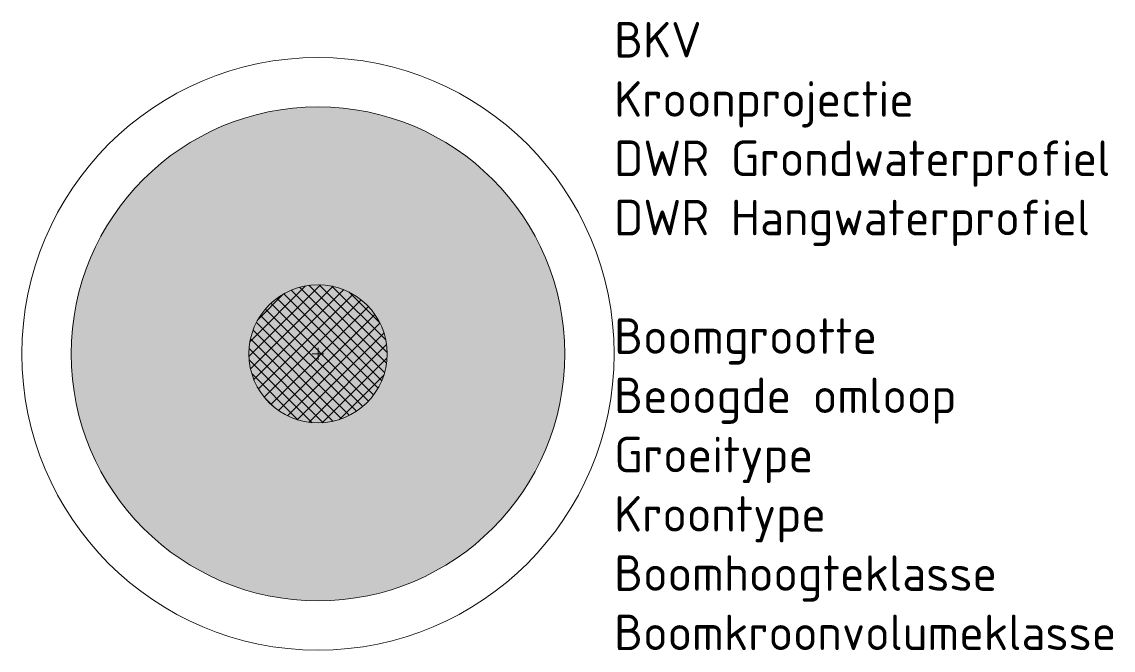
# Model space of a CAD drawing. Header units: metres. Extents: x -7.5 to 20.1, y -7.5 to 8.4.
import ezdxf

# ---------------------------------------------------------------- set-up
doc = ezdxf.new("R2010")
doc.units = ezdxf.units.M
for name, color, linetype, lineweight in [('B-GV-GR-BOOM-T18', 7, 'Continuous', 18), ('B-GV-GR-BOOM_KROON-G', 90, 'Continuous', 18), ('B-GV-GR-BOOM_KROON-V', 92, 'Continuous', 18), ('B-GV-GR-BOOM_OBSTAKELVRIJ_BOVENGRONDS-G', 10, 'Continuous', 18), ('B-GV-GR-BOOM_OBSTAKELVRIJ_ONDERGRONDS-A', 142, 'Continuous', 18), ('B-GV-GR-BOOM_OBSTAKELVRIJ_ONDERGRONDS-G', 142, 'Continuous', 18), ('B-GV-GR-BOOM_STABILITEITSKLUIT-A', 12, 'Continuous', 18), ('B-GV-GR-BOOM_STABILITEITSKLUIT-G', 10, 'Continuous', 18), ('B-GV-GR-BOOM_STAMPOSITIE-G', 7, 'Continuous', 18)]:
    doc.layers.add(name, color=color, linetype=linetype, lineweight=lineweight)
doc.styles.add('NLCS-ISO', font='NLCS-ISO.ttf')

msp = doc.modelspace()

# ---------------------------------------------------------------- hatches: boundary and pattern name
at = {"layer": 'B-GV-GR-BOOM_KROON-V'}
h = msp.add_hatch(color=256, dxfattribs=at)
edge = h.paths.add_edge_path(flags=0)
edge.add_arc((0, 0), 6.25, 0, 360)
at = {"layer": 'B-GV-GR-BOOM_OBSTAKELVRIJ_ONDERGRONDS-A'}
h = msp.add_hatch(dxfattribs=at)
h.set_pattern_fill('AGR-OBSTAKELVRIJ_ONDERGRONDS-SO', color=256, style=0, pattern_type=2)
h.set_pattern_definition([(135, (-3650, 0), (-0.141421356, -0.141421356), [])])
edge = h.paths.add_edge_path()
edge.add_arc((0, 0), 1.75, 0, 360)
at = {"layer": 'B-GV-GR-BOOM_STABILITEITSKLUIT-A'}
h = msp.add_hatch(dxfattribs=at)
h.set_pattern_fill('AGR-STABILITEITSKLUIT-SO', color=256, style=0, pattern_type=2)
h.set_pattern_definition([(45, (-3650, 0), (-0.176776695, 0.176776695), [])])
edge = h.paths.add_edge_path()
edge.add_arc((0, 0), 1.75, 0, 360)

# ---------------------------------------------------------------- linework, layer by layer
at = {"layer": 'B-GV-GR-BOOM_KROON-G'}
msp.add_circle((0, 0), 6.25, dxfattribs=at)
at = {"layer": 'B-GV-GR-BOOM_OBSTAKELVRIJ_BOVENGRONDS-G'}
msp.add_circle((0, 0), 7.5, dxfattribs=at)
at = {"layer": 'B-GV-GR-BOOM_OBSTAKELVRIJ_ONDERGRONDS-G'}
msp.add_circle((0, 0), 1.75, dxfattribs=at)
at = {"layer": 'B-GV-GR-BOOM_STABILITEITSKLUIT-G'}
msp.add_circle((0, 0), 1.75, dxfattribs=at)
at = {"layer": 'B-GV-GR-BOOM_STAMPOSITIE-G'}
for p, q in [((-0.15, 0), (0.15, 0)), ((0, 0.15), (0, -0.15))]:
    msp.add_line(p, q, dxfattribs=at)

# ---------------------------------------------------------------- texts
at = {"layer": 'B-GV-GR-BOOM-T18', "style": 'NLCS-ISO'}
for tag, p, s in [('BKV', (7.5, 7.5), 'BKV: 415 m3'), ('Kroonprojectie', (7.5, 6), 'Kroonprojectie: 122.7 m2'), ('DWR Grondwaterprofiel', (7.5, 4.5), 'DWR GW: 17.5 m3'), ('DWR Hangwaterprofiel', (7.5, 3), 'DWR HW: 25.0 m3'), ('Boomgrootte', (7.5, 0), '2e grootte'), ('Beoogde omloop', (7.5, -1.5), '60 jaar'), ('Groeitype', (7.5, -3), 'Regulier groeiend'), ('Kroontype', (7.5, -4.5), 'Normale kroon'), ('Boomhoogteklasse', (7.5, -6), '6-12 m'), ('Boomkroonvolumeklasse', (7.5, -7.5), '200-500 m3')]:
    msp.add_attdef(tag, p, s, height=0.9, dxfattribs=at)

doc.saveas('drawing.dxf')
